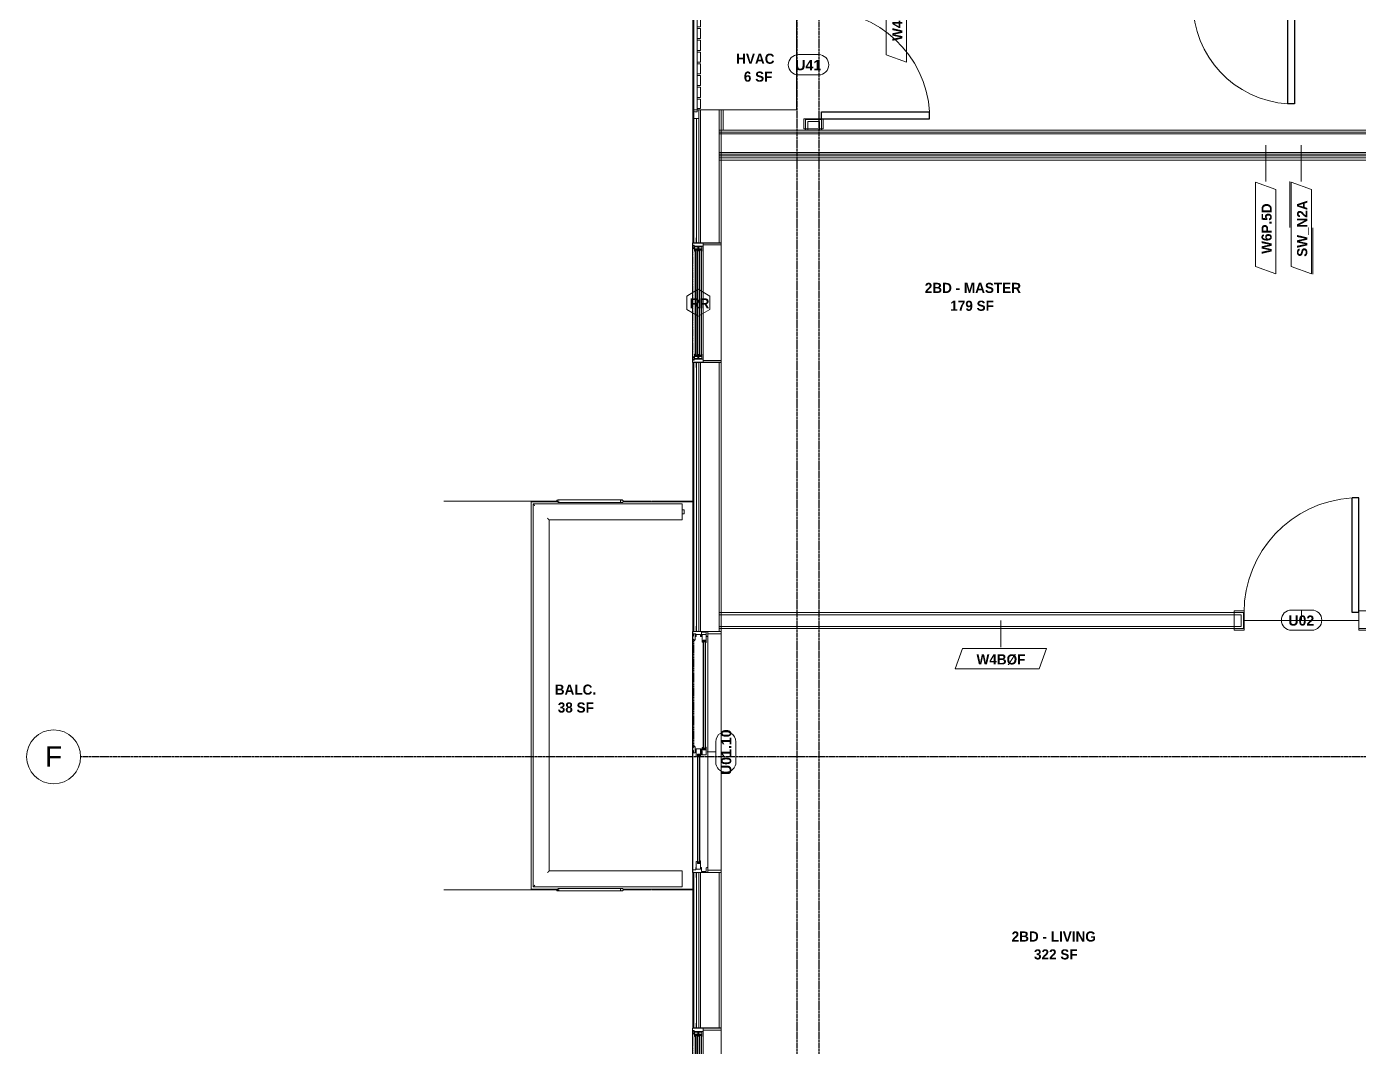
# Model space of a CAD drawing. Header units: inches. Extents: x -4058 to -1781, y 9814 to 12264.
# Drawn here: x -4057.8 to -3662.7, y 10081 to 10383.7 of the extents above; entities that cross this region are included whole.
import ezdxf

# ---------------------------------------------------------------- set-up
doc = ezdxf.new("R2010")
doc.units = ezdxf.units.IN
doc.header["$MEASUREMENT"] = 0
for name, pattern in [('Center 1_4_', [0.53125, 0.25, -0.09375, 0.09375, -0.09375]), ('Dash', [0.25, 0.125, -0.125]), ('Grid Line 1_2_', [0.875, 0.5, -0.125, 0.125, -0.125])]:
    doc.linetypes.add(name, pattern=pattern)
for name, color, linetype, lineweight in [('0-1', 7, 'Continuous', 5), ('0-2', 7, 'Continuous', 9), ('0-4', 165, 'Continuous', 5), ('A-AREA-IDEN', 2, 'Continuous', 9), ('A-DETL-CNTR-1', 7, 'Center 1_4_', 9), ('A-DETL-GENF-1', 7, 'Continuous', 9), ('A-DETL-GENF-2', 92, 'Continuous', 18), ('A-DETL-GENF-HDLN-1', 7, 'Dash', 9), ('A-DETL-GENF-HDLN-2', 1, 'Continuous', 18), ('A-DOOR', 31, 'Continuous', 18), ('A-DOOR-1', 7, 'Continuous', 9), ('A-DOOR-3', 31, 'Continuous', 9), ('A-DOOR-4', 31, 'Continuous', 30), ('A-DOOR-FRAM-1', 7, 'Continuous', 9), ('A-DOOR-IDEN', 31, 'Continuous', 9), ('A-FLOR-1', 7, 'Continuous', 9), ('A-FLOR-2', 192, 'Continuous', 9), ('A-FLOR-HRAL-1', 7, 'Continuous', 9), ('A-GENM-1', 7, 'Continuous', 9), ('A-GLAZ', 151, 'Continuous', 18), ('A-GLAZ-1', 10, 'Continuous', 30), ('A-GLAZ-2', 7, 'Continuous', 9), ('A-GLAZ-IDEN', 152, 'Continuous', 9), ('A-WALL', 113, 'Continuous', 18), ('A-WALL-1', 7, 'Continuous', 9), ('A-WALL-2', 250, 'Continuous', 18), ('A-WALL-3', 113, 'Continuous', 9), ('A-WALL-IDEN', 211, 'Continuous', 9), ('I-WALL-1', 7, 'Continuous', 9), ('S-BEAM-1', 7, 'Continuous', 9), ('S-GRID-1', 1, 'Grid Line 1_2_', 30), ('S-GRID-IDEN', 1, 'Continuous', 9), ('S-GRID-IDEN-1', 147, 'Continuous', 9)]:
    doc.layers.add(name, color=color, linetype=linetype, lineweight=lineweight)
doc.styles.add('Arial', font='arial.ttf', dxfattribs={"height": 6})
doc.styles.add('Arial_B', font='arialbd.ttf', dxfattribs={"height": 3})
doc.styles.add('Century Gothic_B', font='GOTHICB.TTF', dxfattribs={"height": 3})

# ---------------------------------------------------------------- blocks, each defined once
blk = doc.blocks.new('Perforated Panel at Magic-Pak - hvac panel - 3rd floor-2505075-UNITS PLANS - 3RD FLOOR')
at = {"layer": 'A-GLAZ-2'}
for p, q in [((19.01, 4.19), (-19.01, 4.19)), ((-19.01, 4.12), (19.01, 4.12))]:
    blk.add_line(p, q, dxfattribs=at)
blk = doc.blocks.new('Door-Sliding-Marvin-2_Panel_Patio_Door-Essential - LR-MARVIN ESSENTIAL SLIDING - 6_-0_X6_-10_ - 3RD FLOOR-3441016-UNITS PLANS - 3RD FLOOR')
at = {"layer": 'A-DETL-GENF-1'}
for p, q in [((-32.87, 2.72), (-32.87, 2.27)), ((-32.61, 2.72), (-32.61, 2.27))]:
    blk.add_line(p, q, dxfattribs=at)
at = {"layer": 'A-DETL-GENF-2'}
for p, q in [((-35, 4.28), (-35.75, 4.28)), ((-35.75, 4.28), (-35.75, -0.19)), ((-35, 3.31), (-35, 4.28)), ((-37.25, 3.19), (-37.25, 3.23)), ((-35.75, 3.23), (-37.25, 3.23)), ((-35.91, 3.19), (-37.25, 3.19)), ((-35.91, 3.19), (-35.91, 3.08)), ((-35.75, 3.08), (-35.91, 3.08)), ((-35.5, 1.62), (-35.5, 0.25)), ((-35.5, 1.62), (-34.25, 1.62)), ((-35.5, 0.25), (-34.39, 0.25)), ((-34.25, 3.31), (-35, 3.31)), ((-34.81, 3.19), (-32.46, 3.19)), ((-34.81, 1.94), (-34.81, 3.19)), ((-32.41, 1.94), (-34.81, 1.94)), ((-34.39, 0.25), (-34.25, 0.1)), ((-34.25, 3.19), (-34.25, 3.31)), ((-34.25, 1.62), (-34.25, 1.94)), ((-34.25, -0.19), (-34.25, 0.1)), ((-32.38, 2.87), (-33.09, 2.87)), ((-33.09, 2.87), (-33.09, 2.12)), ((-33.09, 2.12), (-32.34, 2.12)), ((-32.98, 2.72), (-32.98, 2.87)), ((-32.98, 2.27), (-32.98, 2.12)), ((-32.46, 3.19), (-32.38, 2.87)), ((-32.34, 2), (-32.41, 1.94)), ((-32.34, 2.12), (-32.34, 2)), ((-35.75, -0.19), (-34.25, -0.19)), ((-35.06, -0.22), (-35.75, -0.22)), ((-35.75, -0.22), (-35.75, -4.19)), ((-35.06, -4.19), (-35.06, -0.22)), ((35.06, -0.22), (35.06, -4.19)), ((35.75, -0.22), (35.06, -0.22)), ((35.75, -4.19), (35.75, -0.22)), ((-35.75, -4.19), (-35.06, -4.19)), ((35.06, -4.19), (35.75, -4.19))]:
    blk.add_line(p, q, dxfattribs=at)
at = {"layer": 'A-DETL-GENF-HDLN-1'}
blk.add_line((1.75, 3.94), (33.01, 3.94), dxfattribs=at)
at = {"layer": 'A-DETL-GENF-HDLN-2'}
for p, q in [((-0.24, 4.05), (-0.24, 3.53)), ((0.34, 4.05), (-0.24, 4.05)), ((0.6, 4.36), (0.34, 4.05)), ((1.35, 4.36), (0.6, 4.36)), ((1.35, 4.05), (1.35, 4.36)), ((1.35, 4.05), (1.51, 4.05)), ((1.51, 3.69), (1.51, 4.05)), ((33.25, 3.69), (33.25, 4.05)), ((33.41, 4.05), (33.25, 4.05)), ((33.41, 4.05), (33.41, 4.36)), ((33.41, 4.36), (34.16, 4.36)), ((34.16, 4.36), (34.42, 4.05)), ((34.42, 4.05), (35, 4.05)), ((35, 4.28), (35.75, 4.28)), ((35, 3.31), (35, 4.28)), ((35.75, 4.28), (35.75, -0.19)), ((-32.87, 2.72), (-32.87, 2.27)), ((-32.61, 2.72), (-32.61, 2.27)), ((-0.66, 2.12), (-1.41, 2.12)), ((-1.41, 2.12), (-1.41, 2)), ((-1.41, 2), (-1.34, 1.94)), ((-1.29, 3.19), (-1.38, 2.87)), ((-1.38, 2.87), (-0.66, 2.87)), ((-1.34, 1.94), (0.87, 1.94)), ((0.87, 3.19), (-1.29, 3.19)), ((-1.14, 2.72), (-1.14, 2.27)), ((-0.88, 2.72), (-0.88, 2.27)), ((0.24, 1.82), (-0.88, 1.72)), ((-0.88, 0.25), (-0.88, 1.72)), ((-0.88, 1.5), (1.29, 1.5)), ((1.34, 0.25), (-0.88, 0.25)), ((-0.77, 2.72), (-0.77, 2.87)), ((-0.77, 2.27), (-0.77, 2.12)), ((-0.66, 2.87), (-0.66, 2.12)), ((-0.43, 1.68), (0.43, 1.76)), ((-0.43, 1.58), (-0.43, 1.68)), ((-0.24, 1.58), (-0.43, 1.58)), ((-0.24, 3.53), (1.51, 3.53)), ((-0.24, 1.62), (0.87, 1.72)), ((-0.24, 1.62), (-0.24, 1.7)), ((-0.24, 1.51), (-0.24, 1.58)), ((0.24, 1.93), (0.24, 1.86)), ((0.24, 1.86), (0.43, 1.86)), ((0.24, 1.82), (0.24, 1.74)), ((0.43, 1.86), (0.43, 1.76)), ((0.66, 1.19), (0.66, 0.44)), ((1.37, 1.19), (0.66, 1.19)), ((0.66, 0.44), (1.41, 0.44)), ((0.77, 1.04), (0.77, 1.19)), ((0.77, 0.58), (0.77, 0.44)), ((0.87, 1.72), (0.87, 3.19)), ((0.88, 1.04), (0.88, 0.58)), ((1.14, 1.04), (1.14, 0.58)), ((1.29, 1.5), (1.37, 1.19)), ((1.41, 0.31), (1.34, 0.25)), ((1.41, 0.44), (1.41, 0.31)), ((1.71, 3.69), (1.51, 3.69)), ((1.51, 3.65), (1.75, 3.65)), ((1.51, 3.53), (1.51, 3.65)), ((1.64, 3.83), (1.64, 3.94)), ((1.75, 3.94), (1.64, 3.94)), ((1.64, 3.83), (1.71, 3.83)), ((1.71, 3.83), (1.71, 3.69)), ((1.75, 3.65), (1.75, 3.94)), ((33.16, 0.44), (32.41, 0.44)), ((32.41, 0.44), (32.41, 0.31)), ((32.41, 0.31), (32.47, 0.25)), ((32.52, 1.5), (32.44, 1.19)), ((32.44, 1.19), (33.16, 1.19)), ((32.47, 0.25), (34.84, 0.25)), ((34.84, 1.5), (32.52, 1.5)), ((32.68, 1.04), (32.68, 0.58)), ((32.93, 1.04), (32.93, 0.58)), ((33.01, 3.94), (33.12, 3.94)), ((33.01, 3.65), (33.01, 3.94)), ((33.25, 3.65), (33.01, 3.65)), ((33.04, 1.04), (33.04, 1.19)), ((33.04, 0.58), (33.04, 0.44)), ((33.12, 3.83), (33.05, 3.83)), ((33.05, 3.83), (33.05, 3.69)), ((33.05, 3.69), (33.25, 3.69)), ((33.12, 3.83), (33.12, 3.94)), ((33.16, 1.19), (33.16, 0.44)), ((33.25, 3.53), (33.25, 3.65)), ((35, 3.53), (33.25, 3.53)), ((34.25, 3.19), (34.25, 3.31)), ((34.25, 3.31), (35, 3.31)), ((34.81, 3.19), (34.25, 3.19)), ((34.81, 1.94), (34.25, 1.94)), ((34.25, 1.62), (34.25, 1.94)), ((35.5, 1.62), (34.25, 1.62)), ((34.39, 0.25), (34.25, 0.1)), ((34.25, -0.19), (34.25, 0.1)), ((35.5, 0.25), (34.39, 0.25)), ((34.81, 1.94), (34.81, 3.19)), ((34.84, 0.25), (34.84, 1.5)), ((35.5, 1.62), (35.5, 0.25)), ((35.75, 3.23), (37.25, 3.23)), ((35.75, 3.08), (35.9, 3.08)), ((35.9, 3.19), (35.9, 3.08)), ((35.9, 3.19), (37.25, 3.19)), ((37.25, 3.19), (37.25, 3.23)), ((35.75, -0.19), (34.25, -0.19))]:
    blk.add_line(p, q, dxfattribs=at)
at = {"layer": 'A-DOOR'}
for p, q in [((-32.98, 2.87), (-0.77, 2.87)), ((-32.98, 2.72), (-0.77, 2.72)), ((-32.98, 2.27), (-0.77, 2.27)), ((-32.98, 2.12), (-0.77, 2.12)), ((0.77, 1.19), (33.04, 1.19)), ((0.77, 1.04), (33.04, 1.04)), ((0.77, 0.58), (33.04, 0.58)), ((0.77, 0.44), (33.04, 0.44))]:
    blk.add_line(p, q, dxfattribs=at)
at = {"layer": 'A-DOOR-1'}
for p, q in [((-35.75, 4.25), (-40.68, 4.25)), ((-40.68, 4.25), (-40.68, 4.19)), ((-35.75, 4.25), (35.75, 4.25)), ((-35.75, 4.19), (-35.75, 4.25)), ((-35.75, 4.19), (35.75, 4.19)), ((35.75, 4.25), (35.75, 4.19))]:
    blk.add_line(p, q, dxfattribs=at)
at = {"layer": 'A-DOOR-FRAM-1'}
for p, q in [((35.75, 4.28), (-35.75, 4.28)), ((-35.75, 4.28), (-35.75, -0.19)), ((35.75, -0.19), (35.75, 4.28)), ((-35.75, -0.19), (35.75, -0.19))]:
    blk.add_line(p, q, dxfattribs=at)
blk = doc.blocks.new('V-Series_EWC4_SPVU_RFA_2015 - 2ND AND 3RD FLOOR-2226480-UNITS PLANS - 3RD FLOOR')
at = {"layer": 'A-GENM-1'}
for p, q in [((-3859.97, 11740.34), (-3859.97, 11739.78)), ((-3858.97, 11740.34), (-3859.97, 11740.34)), ((-3859.97, 11739.78), (-3859.97, 11711.9)), ((-3858.97, 11739.78), (-3859.97, 11739.78)), ((-3859.97, 11739.78), (-3858.97, 11739.78)), ((-3858.97, 11739.78), (-3858.97, 11740.34)), ((-3858.97, 11711.9), (-3858.97, 11739.78)), ((-3829.54, 11739.78), (-3858.97, 11739.78)), ((-3858.97, 11739.78), (-3858.97, 11739.34)), ((-3858.97, 11739.34), (-3857.97, 11739.34)), ((-3857.97, 11739.34), (-3857.97, 11736.54)), ((-3829.54, 11711.9), (-3829.54, 11739.78)), ((-3857.97, 11736.54), (-3858.97, 11736.54)), ((-3858.97, 11736.54), (-3858.97, 11736.04)), ((-3858.97, 11736.04), (-3857.97, 11736.04)), ((-3857.97, 11736.04), (-3857.97, 11733.06)), ((-3857.97, 11733.06), (-3858.97, 11733.06)), ((-3858.97, 11733.06), (-3858.97, 11732.56)), ((-3858.97, 11732.56), (-3857.97, 11732.56)), ((-3857.97, 11732.56), (-3857.97, 11729.57)), ((-3857.97, 11729.57), (-3858.97, 11729.57)), ((-3858.97, 11729.57), (-3858.97, 11729.07)), ((-3858.97, 11729.07), (-3857.97, 11729.07)), ((-3857.97, 11729.07), (-3857.97, 11726.09)), ((-3857.97, 11726.09), (-3858.97, 11726.09)), ((-3858.97, 11726.09), (-3858.97, 11725.59)), ((-3858.97, 11725.59), (-3857.97, 11725.59)), ((-3857.97, 11725.59), (-3857.97, 11722.61)), ((-3857.97, 11722.61), (-3858.97, 11722.61)), ((-3858.97, 11722.61), (-3858.97, 11722.11)), ((-3858.97, 11722.11), (-3857.97, 11722.11)), ((-3857.97, 11722.11), (-3857.97, 11719.12)), ((-3857.97, 11719.12), (-3858.97, 11719.12)), ((-3858.97, 11719.12), (-3858.97, 11718.62)), ((-3858.97, 11718.62), (-3857.97, 11718.62)), ((-3857.97, 11715.64), (-3858.97, 11715.64)), ((-3858.97, 11715.64), (-3858.97, 11715.14)), ((-3857.97, 11718.62), (-3857.97, 11715.64)), ((-3859.97, 11711.9), (-3858.97, 11711.9)), ((-3859.97, 11711.9), (-3859.97, 11711.34)), ((-3858.97, 11711.9), (-3859.97, 11711.9)), ((-3858.97, 11715.14), (-3857.97, 11715.14)), ((-3857.97, 11712.34), (-3858.97, 11712.34)), ((-3858.97, 11712.34), (-3858.97, 11711.9)), ((-3858.97, 11711.34), (-3858.97, 11711.9)), ((-3858.97, 11711.9), (-3829.54, 11711.9)), ((-3857.97, 11715.14), (-3857.97, 11712.34)), ((-3859.97, 11711.34), (-3858.97, 11711.34))]:
    blk.add_line(p, q, dxfattribs=at)
blk = doc.blocks.new('Window-Double_Hung-Marvin-Essential - 2-WIDE _TEMP ALL LOW_ ESDH3066-3454268-UNITS PLANS - 3RD FLOOR')
at = {"layer": 'A-DETL-GENF-HDLN-1'}
blk.add_line((16.1, 4.22), (-16.5, 4.22), dxfattribs=at)
at = {"layer": 'A-DETL-GENF-HDLN-2'}
for p, q in [((-17.75, 4.28), (-17.16, 4.28)), ((-17.75, 4.28), (-17.75, 1.19)), ((-17.08, 3.87), (-17.16, 4.28)), ((-16.85, 4.25), (-16.85, 3.87)), ((-16.3, 4.25), (-16.85, 4.25)), ((-16.3, 4.01), (-16.3, 4.25)), ((-16.18, 4.01), (-16.3, 4.01)), ((-16.19, 3.97), (-16.1, 3.97)), ((-16.19, 3.87), (-16.19, 3.97)), ((-16.18, 4.22), (-16.1, 4.22)), ((-16.18, 4.22), (-16.18, 4.01)), ((-16.1, 3.97), (-16.1, 4.22)), ((16.18, 4.22), (16.1, 4.22)), ((16.1, 3.97), (16.1, 4.22)), ((16.19, 3.97), (16.1, 3.97)), ((16.18, 4.22), (16.18, 4.01)), ((16.18, 4.01), (16.3, 4.01)), ((16.19, 3.87), (16.19, 3.97)), ((16.3, 4.01), (16.3, 4.25)), ((16.3, 4.25), (16.85, 4.25)), ((16.85, 4.25), (16.85, 3.87)), ((17.08, 3.87), (17.16, 4.28)), ((17.75, 4.28), (17.16, 4.28)), ((17.75, 4.28), (17.75, 1.19)), ((-19.25, 3.23), (-19.25, 3.19)), ((-17.75, 3.23), (-19.25, 3.23)), ((-19.25, 3.19), (-17.9, 3.19)), ((-17.9, 3.19), (-17.9, 3.08)), ((-17.9, 3.08), (-17.75, 3.08)), ((-16.72, 1.19), (-17.75, 1.19)), ((-17.13, 1.16), (-17.13, -4.19)), ((-17.08, 3.87), (-16.19, 3.87)), ((-16.38, 3.77), (-16.72, 3.77)), ((-16.72, 3.77), (-16.72, 1.19)), ((-15.34, 3.69), (-16.56, 3.69)), ((-16.56, 2.75), (-16.56, 3.69)), ((-16.56, 2.75), (-15.34, 2.75)), ((-15.34, 2.47), (-16.56, 2.47)), ((-16.56, 1.53), (-16.56, 2.47)), ((-16.56, 1.53), (-15.34, 1.53)), ((-16.38, 3.87), (-16.38, 3.77)), ((-15.94, 2.87), (-15.94, 3.59)), ((-15.94, 3.59), (-15.28, 3.59)), ((-15.28, 2.87), (-15.94, 2.87)), ((-15.94, 1.65), (-15.94, 2.37)), ((-15.94, 2.37), (-15.28, 2.37)), ((-15.28, 1.65), (-15.94, 1.65)), ((-15.84, 2.88), (-15.84, 3.57)), ((-15.84, 1.66), (-15.84, 2.35)), ((-15.54, 3.01), (-15.54, 3.45)), ((-15.54, 1.79), (-15.54, 2.23)), ((-15.34, 3.69), (-15.28, 3.63)), ((-15.34, 2.75), (-15.28, 2.81)), ((-15.34, 2.47), (-15.28, 2.41)), ((-15.34, 1.53), (-15.28, 1.59)), ((-15.28, 3.59), (-15.28, 3.63)), ((-15.28, 2.81), (-15.28, 2.87)), ((-15.28, 2.37), (-15.28, 2.41)), ((-15.28, 1.59), (-15.28, 1.65)), ((15.34, 3.69), (15.28, 3.63)), ((15.28, 3.59), (15.28, 3.63)), ((15.94, 3.59), (15.28, 3.59)), ((15.28, 2.81), (15.28, 2.87)), ((15.28, 2.87), (15.94, 2.87)), ((15.34, 2.75), (15.28, 2.81)), ((15.34, 2.47), (15.28, 2.41)), ((15.28, 2.37), (15.28, 2.41)), ((15.94, 2.37), (15.28, 2.37)), ((15.28, 1.59), (15.28, 1.65)), ((15.28, 1.65), (15.94, 1.65)), ((15.34, 1.53), (15.28, 1.59)), ((15.34, 3.69), (16.56, 3.69)), ((16.56, 2.75), (15.34, 2.75)), ((15.34, 2.47), (16.56, 2.47)), ((16.56, 1.53), (15.34, 1.53)), ((15.54, 3.01), (15.54, 3.45)), ((15.54, 1.79), (15.54, 2.23)), ((15.84, 2.88), (15.84, 3.57)), ((15.84, 1.66), (15.84, 2.35)), ((15.94, 2.87), (15.94, 3.59)), ((15.94, 1.65), (15.94, 2.37)), ((17.08, 3.87), (16.19, 3.87)), ((16.38, 3.87), (16.38, 3.77)), ((16.38, 3.77), (16.72, 3.77)), ((16.56, 2.75), (16.56, 3.69)), ((16.56, 1.53), (16.56, 2.47)), ((16.72, 3.77), (16.72, 1.19)), ((16.72, 1.19), (17.75, 1.19)), ((17.12, -4.19), (17.12, 1.16)), ((17.75, 3.23), (19.25, 3.23)), ((17.9, 3.08), (17.75, 3.08)), ((17.9, 3.19), (17.9, 3.08)), ((19.25, 3.19), (17.9, 3.19)), ((19.25, 3.23), (19.25, 3.19)), ((-17.13, -4.19), (-17.75, -4.19)), ((17.12, -4.19), (17.75, -4.19))]:
    blk.add_line(p, q, dxfattribs=at)
at = {"layer": 'A-GLAZ'}
for p, q in [((15.84, 3.57), (-15.84, 3.57)), ((15.84, 3.45), (-15.84, 3.45)), ((15.84, 3.01), (-15.84, 3.01)), ((15.84, 2.88), (-15.84, 2.88)), ((15.84, 2.35), (-15.84, 2.35)), ((15.84, 2.23), (-15.84, 2.23)), ((15.84, 1.79), (-15.84, 1.79)), ((15.84, 1.66), (-15.84, 1.66))]:
    blk.add_line(p, q, dxfattribs=at)
at = {"layer": 'A-GLAZ-1'}
for p, q in [((-17.75, 4.28), (-17.75, 1.19)), ((17.75, 1.19), (17.75, 4.28)), ((-17.75, 1.16), (-17.75, -4.19)), ((17.75, -4.19), (17.75, 1.16))]:
    blk.add_line(p, q, dxfattribs=at)
at = {"layer": 'A-GLAZ-2'}
for p, q in [((17.75, 4.28), (-17.75, 4.28)), ((20.21, 4.25), (17.75, 4.25)), ((17.75, 4.19), (20.21, 4.19)), ((20.21, 4.19), (20.21, 4.25)), ((-17.75, 1.19), (17.75, 1.19)), ((-17.75, -4.19), (17.75, -4.19))]:
    blk.add_line(p, q, dxfattribs=at)
blk = doc.blocks.new('Window-Double_Hung-Marvin-Essential - 1-WIDE _TEMP LOWER_ ESDH3066-3454269-UNITS PLANS - 3RD FLOOR')
at = {"layer": 'A-DETL-GENF-HDLN-1'}
blk.add_line((16.1, -4.22), (-16.5, -4.22), dxfattribs=at)
at = {"layer": 'A-DETL-GENF-HDLN-2'}
for p, q in [((-17.13, 4.19), (-17.75, 4.19)), ((-17.13, -1.16), (-17.13, 4.19)), ((17.12, 4.19), (17.75, 4.19)), ((17.12, 4.19), (17.12, -1.16)), ((-19.25, -3.23), (-19.25, -3.19)), ((-19.25, -3.19), (-17.9, -3.19)), ((-17.75, -3.23), (-19.25, -3.23)), ((-17.9, -3.19), (-17.9, -3.08)), ((-17.9, -3.08), (-17.75, -3.08)), ((-16.72, -1.19), (-17.75, -1.19)), ((-17.75, -4.28), (-17.75, -1.19)), ((-17.08, -3.87), (-17.16, -4.28)), ((-17.08, -3.87), (-16.19, -3.87)), ((-16.85, -4.25), (-16.85, -3.87)), ((-16.72, -3.77), (-16.72, -1.19)), ((-16.38, -3.77), (-16.72, -3.77)), ((-16.56, -1.53), (-15.34, -1.53)), ((-16.56, -1.53), (-16.56, -2.47)), ((-15.34, -2.47), (-16.56, -2.47)), ((-16.56, -2.75), (-15.34, -2.75)), ((-16.56, -2.75), (-16.56, -3.69)), ((-15.34, -3.69), (-16.56, -3.69)), ((-16.38, -3.87), (-16.38, -3.77)), ((-16.19, -3.87), (-16.19, -3.97)), ((-15.28, -1.65), (-15.94, -1.65)), ((-15.94, -1.65), (-15.94, -2.37)), ((-15.94, -2.37), (-15.28, -2.37)), ((-15.28, -2.87), (-15.94, -2.87)), ((-15.94, -2.87), (-15.94, -3.59)), ((-15.94, -3.59), (-15.28, -3.59)), ((-15.84, -1.66), (-15.84, -2.35)), ((-15.84, -2.88), (-15.84, -3.57)), ((-15.54, -1.79), (-15.54, -2.23)), ((-15.54, -3.01), (-15.54, -3.45)), ((-15.34, -1.53), (-15.28, -1.59)), ((-15.34, -2.47), (-15.28, -2.41)), ((-15.34, -2.75), (-15.28, -2.81)), ((-15.34, -3.69), (-15.28, -3.63)), ((-15.28, -1.59), (-15.28, -1.65)), ((-15.28, -2.37), (-15.28, -2.41)), ((-15.28, -2.81), (-15.28, -2.87)), ((-15.28, -3.59), (-15.28, -3.63)), ((15.34, -1.53), (15.28, -1.59)), ((15.28, -1.59), (15.28, -1.65)), ((15.28, -1.65), (15.94, -1.65)), ((15.28, -2.37), (15.28, -2.41)), ((15.94, -2.37), (15.28, -2.37)), ((15.34, -2.47), (15.28, -2.41)), ((15.34, -2.75), (15.28, -2.81)), ((15.28, -2.81), (15.28, -2.87)), ((15.28, -2.87), (15.94, -2.87)), ((15.28, -3.59), (15.28, -3.63)), ((15.94, -3.59), (15.28, -3.59)), ((15.34, -3.69), (15.28, -3.63)), ((16.56, -1.53), (15.34, -1.53)), ((15.34, -2.47), (16.56, -2.47)), ((16.56, -2.75), (15.34, -2.75)), ((15.34, -3.69), (16.56, -3.69)), ((15.54, -1.79), (15.54, -2.23)), ((15.54, -3.01), (15.54, -3.45)), ((15.84, -1.66), (15.84, -2.35)), ((15.84, -2.88), (15.84, -3.57)), ((15.94, -1.65), (15.94, -2.37)), ((15.94, -2.87), (15.94, -3.59)), ((17.08, -3.87), (16.19, -3.87)), ((16.19, -3.87), (16.19, -3.97)), ((16.38, -3.87), (16.38, -3.77)), ((16.38, -3.77), (16.72, -3.77)), ((16.56, -1.53), (16.56, -2.47)), ((16.56, -2.75), (16.56, -3.69)), ((16.72, -3.77), (16.72, -1.19)), ((16.72, -1.19), (17.75, -1.19)), ((16.85, -4.25), (16.85, -3.87)), ((17.08, -3.87), (17.16, -4.28)), ((17.75, -4.28), (17.75, -1.19)), ((17.9, -3.08), (17.75, -3.08)), ((17.75, -3.23), (19.25, -3.23)), ((17.9, -3.19), (17.9, -3.08)), ((19.25, -3.19), (17.9, -3.19)), ((19.25, -3.23), (19.25, -3.19)), ((-17.75, -4.28), (-17.16, -4.28)), ((-16.3, -4.25), (-16.85, -4.25)), ((-16.18, -4.01), (-16.3, -4.01)), ((-16.3, -4.01), (-16.3, -4.25)), ((-16.19, -3.97), (-16.1, -3.97)), ((-16.18, -4.22), (-16.18, -4.01)), ((-16.18, -4.22), (-16.1, -4.22)), ((-16.1, -3.97), (-16.1, -4.22)), ((16.19, -3.97), (16.1, -3.97)), ((16.1, -3.97), (16.1, -4.22)), ((16.18, -4.22), (16.1, -4.22)), ((16.18, -4.22), (16.18, -4.01)), ((16.18, -4.01), (16.3, -4.01)), ((16.3, -4.01), (16.3, -4.25)), ((16.3, -4.25), (16.85, -4.25)), ((17.75, -4.28), (17.16, -4.28))]:
    blk.add_line(p, q, dxfattribs=at)
at = {"layer": 'A-GLAZ'}
for p, q in [((15.84, -1.66), (-15.84, -1.66)), ((15.84, -1.79), (-15.84, -1.79)), ((15.84, -2.23), (-15.84, -2.23)), ((15.84, -2.35), (-15.84, -2.35)), ((15.84, -2.88), (-15.84, -2.88)), ((15.84, -3.01), (-15.84, -3.01)), ((15.84, -3.45), (-15.84, -3.45)), ((15.84, -3.57), (-15.84, -3.57))]:
    blk.add_line(p, q, dxfattribs=at)
at = {"layer": 'A-GLAZ-1'}
for p, q in [((-17.75, -1.16), (-17.75, 4.19)), ((17.75, 4.19), (17.75, -1.16)), ((-17.75, -4.28), (-17.75, -1.19)), ((17.75, -1.19), (17.75, -4.28))]:
    blk.add_line(p, q, dxfattribs=at)
at = {"layer": 'A-GLAZ-2'}
for p, q in [((-17.75, 4.19), (17.75, 4.19)), ((-17.75, -1.19), (17.75, -1.19)), ((17.75, -4.28), (-17.75, -4.28)), ((17.75, -4.19), (20.46, -4.19)), ((20.46, -4.25), (17.75, -4.25)), ((20.46, -4.19), (20.46, -4.25))]:
    blk.add_line(p, q, dxfattribs=at)
blk = doc.blocks.new('Railing - Baluster_01-2700443-UNITS PLANS - 3RD FLOOR')
at = {"layer": 'A-FLOR-HRAL-1'}
for p, q in [((-0.59, 1.18), (0.59, 1.18)), ((-0.59, 0.59), (-0.59, 1.18)), ((0.59, 1.18), (0.59, 0.59))]:
    blk.add_line(p, q, dxfattribs=at)
blk = doc.blocks.new('Railing - Railing-3415211-UNITS PLANS - 3RD FLOOR')
at = {"layer": 'A-FLOR-HRAL-1'}
for p, q in [((-3863.47, 10242.16), (-3907.59, 10242.16)), ((-3907.59, 10242.16), (-3907.59, 10128.61)), ((-3863.47, 10242.16), (-3863.47, 10241.69)), ((-3863.47, 10241.69), (-3863.47, 10237.91)), ((-3863.47, 10237.91), (-3863.47, 10237.44)), ((-3902.86, 10237.44), (-3863.47, 10237.44)), ((-3902.86, 10133.34), (-3902.86, 10237.44)), ((-3863.47, 10133.34), (-3902.86, 10133.34)), ((-3863.47, 10133.34), (-3863.47, 10132.87)), ((-3863.47, 10132.87), (-3863.47, 10129.09)), ((-3907.59, 10128.61), (-3863.47, 10128.61)), ((-3863.47, 10129.09), (-3863.47, 10128.61))]:
    blk.add_line(p, q, dxfattribs=at)
for points, knots in [([(-3907.59, 10242.16), (-3907.59, 10242.16), (-3907.58, 10242.16), (-3907.55, 10242.13), (-3907.52, 10242.1), (-3907.5, 10242.07), (-3907.47, 10242.05), (-3907.44, 10242.02), (-3907.4, 10241.98), (-3907.36, 10241.94), (-3907.32, 10241.9), (-3907.28, 10241.86), (-3907.22, 10241.79), (-3907.16, 10241.73), (-3907.11, 10241.69)], [0, 0, 0, 0, 0.166667, 0.25, 0.333333, 0.416667, 0.458333, 0.5, 0.583333, 0.666667, 0.708333, 0.75, 0.833333, 1, 1, 1, 1]), ([(-3903.33, 10237.91), (-3903.29, 10237.87), (-3903.23, 10237.81), (-3903.15, 10237.73), (-3903.11, 10237.68), (-3903.07, 10237.65), (-3903.04, 10237.62), (-3903.01, 10237.58), (-3902.98, 10237.56), (-3902.95, 10237.53), (-3902.92, 10237.5), (-3902.9, 10237.47), (-3902.87, 10237.45), (-3902.86, 10237.44), (-3902.86, 10237.44)], [0, 0, 0, 0, 0.166667, 0.25, 0.333333, 0.375, 0.416667, 0.5, 0.541667, 0.583333, 0.666667, 0.75, 0.833333, 1, 1, 1, 1]), ([(-3903.33, 10132.87), (-3903.29, 10132.91), (-3903.23, 10132.97), (-3903.15, 10133.05), (-3903.11, 10133.09), (-3903.07, 10133.13), (-3903.04, 10133.16), (-3903.01, 10133.19), (-3902.98, 10133.22), (-3902.95, 10133.25), (-3902.92, 10133.28), (-3902.9, 10133.3), (-3902.87, 10133.33), (-3902.86, 10133.34), (-3902.86, 10133.34)], [0, 0, 0, 0, 0.166667, 0.25, 0.333333, 0.375, 0.416667, 0.5, 0.541667, 0.583333, 0.666667, 0.75, 0.833333, 1, 1, 1, 1]), ([(-3907.59, 10128.61), (-3907.59, 10128.61), (-3907.58, 10128.62), (-3907.55, 10128.65), (-3907.52, 10128.68), (-3907.5, 10128.71), (-3907.47, 10128.73), (-3907.44, 10128.76), (-3907.4, 10128.8), (-3907.36, 10128.84), (-3907.32, 10128.88), (-3907.29, 10128.92), (-3907.22, 10128.98), (-3907.15, 10129.04), (-3907.11, 10129.09)], [0, 0, 0, 0, 0.166667, 0.25, 0.333333, 0.416667, 0.458333, 0.5, 0.583333, 0.666667, 0.708333, 0.75, 0.833333, 1, 1, 1, 1])]:
    blk.add_open_spline(points, degree=3, knots=knots, dxfattribs=at)
at = {"rotation": 269.9999999999996}
blk.add_blockref('Railing - Baluster_01-2700443-UNITS PLANS - 3RD FLOOR', (-3864.06, 10239.8), dxfattribs=at)
blk = doc.blocks.new('Walls 45 - Walls 1-3380456-UNITS PLANS - 3RD FLOOR')
at = {"layer": 'S-BEAM-1'}
for p, q in [((-3881.32, 10243.36), (-3900.27, 10243.36)), ((-3900.27, 10242.61), (-3881.32, 10242.61))]:
    blk.add_line(p, q, dxfattribs=at)
at = {"layer": 'S-BEAM-1', "flags": 128}
for points in [[(-3881.32, 10243.36), (-3881.42, 10243.35), (-3881.51, 10243.32), (-3881.59, 10243.27), (-3881.65, 10243.2), (-3881.7, 10243.12), (-3881.72, 10243.03), (-3881.72, 10242.94), (-3881.7, 10242.85), (-3881.65, 10242.77), (-3881.59, 10242.7), (-3881.51, 10242.65), (-3881.42, 10242.62), (-3881.32, 10242.61)], [(-3881.32, 10242.61), (-3881.23, 10242.62), (-3881.14, 10242.65), (-3881.06, 10242.7), (-3880.99, 10242.77), (-3880.95, 10242.85), (-3880.93, 10242.94), (-3880.93, 10243.03), (-3880.95, 10243.12), (-3880.99, 10243.2), (-3881.06, 10243.27), (-3881.14, 10243.32), (-3881.23, 10243.35), (-3881.32, 10243.36)]]:
    blk.add_lwpolyline(points, dxfattribs=at)
at = {"layer": 'S-BEAM-1'}
blk.add_ellipse((-3900.27, 10242.99), major_axis=(0, 0.375), ratio=0.93544, start_param=0, end_param=2.081897, dxfattribs=at)
blk = doc.blocks.new('Walls 46 - Walls 1-3380465-UNITS PLANS - 3RD FLOOR')
at = {"layer": 'S-BEAM-1'}
for p, q in [((-3881.32, 10128.16), (-3900.27, 10128.16)), ((-3900.27, 10127.41), (-3881.32, 10127.41))]:
    blk.add_line(p, q, dxfattribs=at)
at = {"layer": 'S-BEAM-1', "flags": 128}
for points in [[(-3881.32, 10128.16), (-3881.42, 10128.15), (-3881.51, 10128.12), (-3881.59, 10128.07), (-3881.65, 10128), (-3881.7, 10127.92), (-3881.72, 10127.83), (-3881.72, 10127.74), (-3881.7, 10127.65), (-3881.65, 10127.57), (-3881.59, 10127.5), (-3881.51, 10127.45), (-3881.42, 10127.42), (-3881.32, 10127.41)], [(-3881.32, 10127.41), (-3881.23, 10127.42), (-3881.14, 10127.45), (-3881.06, 10127.5), (-3880.99, 10127.57), (-3880.95, 10127.65), (-3880.93, 10127.74), (-3880.93, 10127.83), (-3880.95, 10127.92), (-3880.99, 10128), (-3881.06, 10128.07), (-3881.14, 10128.12), (-3881.23, 10128.15), (-3881.32, 10128.16)]]:
    blk.add_lwpolyline(points, dxfattribs=at)
at = {"layer": 'S-BEAM-1'}
blk.add_ellipse((-3900.27, 10127.79), major_axis=(0, 0.375), ratio=0.93544, start_param=1.047198, end_param=3.141593, dxfattribs=at)
blk = doc.blocks.new('CTR - 1st Phase - Shell_rvt-1-UNITS PLANS - 3RD FLOOR')
at = {"layer": 'A-DETL-CNTR-1'}
for p, q in [((-3899.86, 10242.99), (-3934.11, 10242.99)), ((-3860.22, 10242.99), (-3880.93, 10242.99)), ((-3899.86, 10127.79), (-3934.11, 10127.79)), ((-3860.22, 10127.79), (-3880.93, 10127.79))]:
    blk.add_line(p, q, dxfattribs=at)
at = {"layer": 'A-FLOR-1'}
for p, q in [((-3900.19, 10242.8), (-3908.22, 10242.8)), ((-3908.22, 10242.8), (-3908.22, 10127.98)), ((-3860.22, 10242.8), (-3880.98, 10242.8)), ((-3908.22, 10127.98), (-3900.19, 10127.98)), ((-3880.98, 10127.98), (-3860.29, 10127.98))]:
    blk.add_line(p, q, dxfattribs=at)
at = {"layer": 'A-WALL-1'}
for p, q in [((-3859.97, 10358.19), (-3860.22, 10358.19)), ((-3860.22, 10358.19), (-3860.22, 10319.6)), ((-3859.97, 10356.44), (-3859.97, 10358.19)), ((-3858.47, 10356.44), (-3859.97, 10356.44)), ((-3851.85, 10359), (-3858.47, 10359)), ((-3858.47, 10359), (-3858.47, 10356.44)), ((-3851.85, 10319.6), (-3851.85, 10359)), ((-3857.22, 10319.6), (-3857.19, 10319.6)), ((-3860.22, 10281.39), (-3860.22, 10204.4)), ((-3857.19, 10284.1), (-3857.22, 10284.1)), ((-3851.85, 10204.4), (-3851.85, 10284.1)), ((-3855.85, 10204.4), (-3855.82, 10204.4)), ((-3860.22, 10132.9), (-3860.22, 10089.2)), ((-3855.82, 10132.9), (-3855.85, 10132.9)), ((-3851.85, 10086.74), (-3851.85, 10132.9)), ((-3857.22, 10086.74), (-3857.19, 10086.74))]:
    blk.add_line(p, q, dxfattribs=at)
at = {"layer": 'A-WALL-2'}
for p, q in [((-3859.97, 10356.44), (-3859.97, 10319.6)), ((-3859.22, 10356.44), (-3859.22, 10319.6)), ((-3858.47, 10356.44), (-3858.47, 10319.6)), ((-3857.97, 10359), (-3857.97, 10319.6)), ((-3852.47, 10359), (-3852.47, 10319.6)), ((-3859.97, 10284.1), (-3859.97, 10204.4)), ((-3859.22, 10284.1), (-3859.22, 10204.4)), ((-3858.47, 10284.1), (-3858.47, 10204.4)), ((-3857.97, 10284.1), (-3857.97, 10204.4)), ((-3852.47, 10284.1), (-3852.47, 10204.4)), ((-3859.97, 10132.9), (-3859.97, 10086.74)), ((-3859.22, 10132.9), (-3859.22, 10086.74)), ((-3858.47, 10132.9), (-3858.47, 10086.74)), ((-3857.97, 10132.9), (-3857.97, 10086.74)), ((-3852.47, 10132.9), (-3852.47, 10086.74))]:
    blk.add_line(p, q, dxfattribs=at)
at = {"layer": '0-2'}
for name, p, rotation in [('Perforated Panel at Magic-Pak - hvac panel - 3rd floor-2505075-UNITS PLANS - 3RD FLOOR', (-3856.04, 10377.2), 89.99999999999991), ('Window-Double_Hung-Marvin-Essential - 1-WIDE _TEMP LOWER_ ESDH3066-3454269-UNITS PLANS - 3RD FLOOR', (-3856.04, 10301.85), 269.9999999999999), ('Door-Sliding-Marvin-2_Panel_Patio_Door-Essential - LR-MARVIN ESSENTIAL SLIDING - 6_-0_X6_-10_ - 3RD FLOOR-3441016-UNITS PLANS - 3RD FLOOR', (-3856.04, 10168.65), 89.99999999999991), ('Window-Double_Hung-Marvin-Essential - 2-WIDE _TEMP ALL LOW_ ESDH3066-3454268-UNITS PLANS - 3RD FLOOR', (-3856.04, 10068.99), 89.99999999999991)]:
    blk.add_blockref(name, p, dxfattribs=dict(at, rotation=rotation))
for name, p in [('V-Series_EWC4_SPVU_RFA_2015 - 2ND AND 3RD FLOOR-2226480-UNITS PLANS - 3RD FLOOR', (0, -1352.9)), ('Railing - Railing-3415211-UNITS PLANS - 3RD FLOOR', (0, 0)), ('Walls 45 - Walls 1-3380456-UNITS PLANS - 3RD FLOOR', (0, 0)), ('Walls 46 - Walls 1-3380465-UNITS PLANS - 3RD FLOOR', (0, 0))]:
    blk.add_blockref(name, p, dxfattribs=at)
blk = doc.blocks.new('CTR - 1st Phase - Common Walls_rvt-1-UNITS PLANS - 3RD FLOOR')
at = {"layer": 'A-WALL-2'}
for p, q in [((-3504.67, 10352.4), (-3852.47, 10352.4)), ((-3504.67, 10351.9), (-3852.47, 10351.9)), ((-3501.67, 10346.4), (-3852.47, 10346.4)), ((-3501.67, 10345.9), (-3852.47, 10345.9)), ((-3501.67, 10345.4), (-3852.47, 10345.4)), ((-3501.67, 10344.78), (-3852.47, 10344.78))]:
    blk.add_line(p, q, dxfattribs=at)
at = {"layer": 'I-WALL-1'}
for p, q in [((-3505.3, 10353.03), (-3852.47, 10353.03)), ((-3852.47, 10353.03), (-3852.47, 10344.15)), ((-3852.47, 10344.15), (-3554.28, 10344.15))]:
    blk.add_line(p, q, dxfattribs=at)
blk = doc.blocks.new('Grid - Grid Head - Circle-1738874-UNITS PLANS - 3RD FLOOR')
at = {"layer": 'S-GRID-IDEN-1'}
for start, end in [(360, 180), (180, 360)]:
    blk.add_arc((0, 0), 0.25, start, end, dxfattribs=at)
blk = doc.blocks.new('CTR - 1st Phase - Structure_rvt-1-UNITS PLANS - 3RD FLOOR')
at = {"layer": 'S-GRID-1'}
for p, q in [((-3829.32, 9814.03), (-3829.32, 12247.5)), ((-3822.82, 9814.03), (-3822.82, 12247.5)), ((-1781.27, 10167.19), (-4041.78, 10167.19))]:
    blk.add_line(p, q, dxfattribs=at)
at = {"layer": '0-4', "xscale": 31.99999999999999, "yscale": 31.99999999999999, "zscale": 31.99999999999999, "rotation": 89.99999999999987}
blk.add_blockref('Grid - Grid Head - Circle-1738874-UNITS PLANS - 3RD FLOOR', (-4049.78, 10167.19), dxfattribs=at)
at = {"layer": 'S-GRID-IDEN', "insert": (-4052.37, 10170.32), "char_height": 6, "width": 6.262, "attachment_point": 1, "style": 'Arial'}
blk.add_mtext('F', dxfattribs=at)
blk = doc.blocks.new('SWING - SINGLE - FLUSH - SWING - FLUSH - 2-10 x 6-8 - PRIVACY-4346066-UNITS PLANS - 3RD FLOOR')
at = {"layer": 'A-DOOR-3'}
for p, q in [((-17, 2.87), (-20, 2.87)), ((-20, 2.87), (-20, -2.38)), ((-17, -2.38), (-17, 2.87)), ((20, 2.87), (17, 2.87)), ((17, 2.87), (17, -2.38)), ((20, -2.38), (20, 2.87)), ((-20, -2.38), (-17, -2.38)), ((-17, -2.38), (-20, -2.38)), ((-20, -2.38), (-20, -2.88)), ((-20, -2.88), (-17, -2.88)), ((-17, -2.88), (-17, -2.38)), ((17, -2.38), (20, -2.38)), ((20, -2.38), (17, -2.38)), ((17, -2.38), (17, -2.88)), ((17, -2.88), (20, -2.88)), ((20, -2.88), (20, -2.38))]:
    blk.add_line(p, q, dxfattribs=at)
blk.add_arc((17, 2.37), 34.07, 93.3657, 180, dxfattribs=at)
at = {"layer": 'A-DOOR-4'}
for p, q in [((15, 2.37), (15, 36.38)), ((17, 36.38), (15, 36.38)), ((17, 2.37), (17, 36.38)), ((17, 2.37), (15, 2.37))]:
    blk.add_line(p, q, dxfattribs=at)
blk = doc.blocks.new('SWING - SINGLE - FLUSH - SWING - FLUSH - 2-6 x 6-8 - PASSAGE-4346079-UNITS PLANS - 3RD FLOOR')
at = {"layer": 'A-DOOR-3'}
for p, q in [((-18, 2.375), (-18, 2.875)), ((-18, 2.875), (-15, 2.875)), ((-18, 2.375), (-15, 2.375)), ((-18, -2.875), (-18, 2.375)), ((-15, 2.375), (-18, 2.375)), ((-15, 2.875), (-15, 2.375)), ((-15, 2.375), (-15, -2.875)), ((15, 2.375), (15, 2.875)), ((15, 2.875), (18, 2.875)), ((15, 2.375), (18, 2.375)), ((15, -2.875), (15, 2.375)), ((18, 2.375), (15, 2.375)), ((18, 2.875), (18, 2.375)), ((18, 2.375), (18, -2.875)), ((-15, -2.875), (-18, -2.875)), ((18, -2.875), (15, -2.875))]:
    blk.add_line(p, q, dxfattribs=at)
blk.add_arc((15, -2.375), 30.067, 180, 266.18593, dxfattribs=at)
at = {"layer": 'A-DOOR-4'}
for p, q in [((13, -2.375), (13, -32.375)), ((15, -2.375), (13, -2.375)), ((15, -2.375), (15, -32.375)), ((15, -32.375), (13, -32.375))]:
    blk.add_line(p, q, dxfattribs=at)
blk = doc.blocks.new('SWING - SINGLE - FLUSH - SWING - 32_ x 80_ - WITH ACOUSTICAL SEAL-4346071-UNITS PLANS - 3RD FLOOR')
at = {"layer": 'A-DOOR-3'}
for p, q in [((-16, 2.87), (-19, 2.87)), ((-19, 2.87), (-19, -2.38)), ((-16, -2.38), (-16, 2.87)), ((19, 2.87), (16, 2.87)), ((16, 2.87), (16, -2.38)), ((19, -2.38), (19, 2.87)), ((-19, -2.38), (-16, -2.38)), ((-16, -2.38), (-19, -2.38)), ((-19, -2.38), (-19, -2.88)), ((-19, -2.88), (-16, -2.88)), ((-16, -2.88), (-16, -2.38)), ((16, -2.38), (19, -2.38)), ((19, -2.38), (16, -2.38)), ((16, -2.38), (16, -2.88)), ((16, -2.88), (19, -2.88)), ((19, -2.88), (19, -2.38))]:
    blk.add_line(p, q, dxfattribs=at)
blk.add_arc((16, 2.37), 32.07, 93.5759, 180, dxfattribs=at)
at = {"layer": 'A-DOOR-4'}
for p, q in [((14, 2.37), (14, 34.38)), ((16, 34.38), (14, 34.38)), ((16, 2.37), (16, 34.38)), ((16, 2.37), (14, 2.37))]:
    blk.add_line(p, q, dxfattribs=at)
blk = doc.blocks.new('Wall Tag - Shear Wall-3956451-UNITS PLANS - 3RD FLOOR')
at = {"layer": 'A-WALL-IDEN'}
for p, q in [((-0.356, 0.094), (-0.424, -0.094)), ((0.424, 0.094), (-0.356, 0.094)), ((0.429, 0.107), (0.003, 0.107)), ((0.356, -0.094), (0.424, 0.094)), ((0, -0.107), (-0.429, -0.107)), ((-0.424, -0.094), (0.356, -0.094))]:
    blk.add_line(p, q, dxfattribs=at)
blk = doc.blocks.new('Door Tag - Type Mark-2601225-UNITS PLANS - 3RD FLOOR')
at = {"layer": 'A-DOOR-IDEN'}
for p, q in [((0.09375, 0.09375), (-0.09375, 0.09375)), ((-0.09375, -0.09375), (0.09375, -0.09375))]:
    blk.add_line(p, q, dxfattribs=at)
for centre, start, end in [((-0.09375, 0), 90, 270), ((0.09375, 0), 270, 90)]:
    blk.add_arc(centre, 0.09375, start, end, dxfattribs=at)
blk = doc.blocks.new('Wall Tag - Arch Wall-3956453-UNITS PLANS - 3RD FLOOR')
at = {"layer": 'A-WALL-IDEN'}
for p, q in [((-0.356, 0.094), (-0.424, -0.094)), ((0.424, 0.094), (-0.356, 0.094)), ((0.356, -0.094), (0.424, 0.094)), ((-0.424, -0.094), (0.356, -0.094))]:
    blk.add_line(p, q, dxfattribs=at)
blk = doc.blocks.new('Window Tag - ONE-4156801-UNITS PLANS - 3RD FLOOR')
at = {"layer": 'A-GLAZ-IDEN'}
for p, q in [((0, 0.125), (-0.107, 0.062)), ((0.107, 0.062), (0, 0.125)), ((-0.107, 0.062), (-0.107, -0.062)), ((0.107, -0.062), (0.107, 0.062)), ((-0.107, -0.062), (0, -0.125)), ((0, -0.125), (0.107, -0.062))]:
    blk.add_line(p, q, dxfattribs=at)

msp = doc.modelspace()

# ---------------------------------------------------------------- linework, layer by layer
at = {"layer": 'A-DOOR-IDEN'}
for p, q in [((-3679.78, 10207.59), (-3679.78, 10210.72)), ((-3856.04, 10168.65), (-3853.49, 10168.65))]:
    msp.add_line(p, q, dxfattribs=at)
at = {"layer": 'A-FLOR-2'}
for p, q in [((-3851.23, 10359), (-3851.23, 10353.03)), ((-3696.78, 10207.59), (-3662.78, 10207.59)), ((-3851.85, 10203.71), (-3851.85, 10133.59))]:
    msp.add_line(p, q, dxfattribs=at)
at = {"layer": 'A-WALL'}
for p, q in [((-3826.22, 10355.53), (-3826.22, 10353.03)), ((-3822.72, 10355.53), (-3826.22, 10355.53)), ((-3822.72, 10353.03), (-3822.72, 10355.53)), ((-3697.66, 10209.34), (-3852.47, 10209.34)), ((-3697.66, 10205.84), (-3697.66, 10209.34)), ((-3852.47, 10205.84), (-3697.66, 10205.84))]:
    msp.add_line(p, q, dxfattribs=at)
at = {"layer": 'A-WALL-3'}
for p, q in [((-3826.85, 10356.15), (-3826.85, 10353.03)), ((-3822.1, 10356.15), (-3826.85, 10356.15)), ((-3826.85, 10353.03), (-3822.1, 10353.03)), ((-3822.1, 10353.03), (-3822.1, 10356.15)), ((-3697.03, 10209.96), (-3852.47, 10209.96)), ((-3852.47, 10209.96), (-3852.47, 10205.21)), ((-3697.03, 10205.21), (-3697.03, 10209.96)), ((-3852.47, 10205.21), (-3697.03, 10205.21))]:
    msp.add_line(p, q, dxfattribs=at)
at = {"layer": 'A-WALL-IDEN'}
for p, q in [((-3690.4, 10348.59), (-3690.4, 10337.75)), ((-3679.86, 10348.59), (-3679.86, 10337.75)), ((-3768.94, 10207.59), (-3768.94, 10199.75))]:
    msp.add_line(p, q, dxfattribs=at)

# ---------------------------------------------------------------- block references
at = {"layer": '0-1'}
for name in ['CTR - 1st Phase - Structure_rvt-1-UNITS PLANS - 3RD FLOOR', 'CTR - 1st Phase - Shell_rvt-1-UNITS PLANS - 3RD FLOOR', 'CTR - 1st Phase - Common Walls_rvt-1-UNITS PLANS - 3RD FLOOR']:
    msp.add_blockref(name, (0, 0), dxfattribs=at)
at = {"layer": 'A-DOOR-3'}
for name, p in [('SWING - SINGLE - FLUSH - SWING - FLUSH - 2-6 x 6-8 - PASSAGE-4346079-UNITS PLANS - 3RD FLOOR', (-3696.92, 10393.19)), ('SWING - SINGLE - FLUSH - SWING - FLUSH - 2-10 x 6-8 - PRIVACY-4346066-UNITS PLANS - 3RD FLOOR', (-3679.78, 10207.59))]:
    msp.add_blockref(name, p, dxfattribs=at)
at = {"layer": 'A-DOOR-3', "rotation": 269.9999999999901}
msp.add_blockref('SWING - SINGLE - FLUSH - SWING - 32_ x 80_ - WITH ACOUSTICAL SEAL-4346071-UNITS PLANS - 3RD FLOOR', (-3824.47, 10372.4), dxfattribs=at)
at = {"layer": 'A-DOOR-IDEN', "xscale": 31.99999999999999, "yscale": 31.99999999999999, "zscale": 31.99999999999999}
for p in [(-3825.97, 10372.4), (-3679.78, 10207.72)]:
    msp.add_blockref('Door Tag - Type Mark-2601225-UNITS PLANS - 3RD FLOOR', p, dxfattribs=at)
at = {"layer": 'A-DOOR-IDEN', "xscale": 31.99999999999999, "yscale": 31.99999999999999, "zscale": 31.99999999999999, "rotation": 89.99999999999955}
msp.add_blockref('Door Tag - Type Mark-2601225-UNITS PLANS - 3RD FLOOR', (-3850.49, 10168.65), dxfattribs=at)
at = {"layer": 'A-GLAZ-IDEN', "xscale": 31.99999999999999, "yscale": 31.99999999999999, "zscale": 31.99999999999999}
msp.add_blockref('Window Tag - ONE-4156801-UNITS PLANS - 3RD FLOOR', (-3858.64, 10301.85), dxfattribs=at)
at = {"layer": 'A-WALL-IDEN', "xscale": 31.99999999999999, "yscale": 31.99999999999999, "zscale": 31.99999999999999, "rotation": 89.99999999999955}
for name, p in [('Wall Tag - Arch Wall-3956453-UNITS PLANS - 3RD FLOOR', (-3799.9, 10386.71)), ('Wall Tag - Arch Wall-3956453-UNITS PLANS - 3RD FLOOR', (-3690.4, 10324.01)), ('Wall Tag - Shear Wall-3956451-UNITS PLANS - 3RD FLOOR', (-3679.86, 10324.01))]:
    msp.add_blockref(name, p, dxfattribs=at)
at = {"layer": 'A-WALL-IDEN', "xscale": 31.99999999999999, "yscale": 31.99999999999999, "zscale": 31.99999999999999}
msp.add_blockref('Wall Tag - Arch Wall-3956453-UNITS PLANS - 3RD FLOOR', (-3768.94, 10196.33), dxfattribs=at)

# ---------------------------------------------------------------- texts
at = {"layer": 'A-AREA-IDEN', "char_height": 3, "attachment_point": 1, "style": 'Century Gothic_B'}
for s, insert, width in [('HVAC', (-3847.42, 10375.69), 15.049), ('6 SF', (-3845.14, 10370.39), 9.494), ('2BD - MASTER', (-3791.49, 10307.74), 33.633), ('179 SF', (-3783.94, 10302.44), 15.352), ('BALC.', (-3901.19, 10188.62), 14.544), ('38 SF', (-3900.31, 10183.32), 12.423), ('2BD - LIVING', (-3765.74, 10115.41), 31.411), ('322 SF', (-3759.12, 10110.11), 15.352)]:
    msp.add_mtext(s, dxfattribs=dict(at, insert=insert, width=width))
at = {"layer": 'A-DOOR-IDEN', "char_height": 3, "width": 9.393, "attachment_point": 1, "style": 'Arial_B'}
for s, insert in [('U41', (-3829.91, 10373.78)), ('U02', (-3683.71, 10209.1))]:
    msp.add_mtext(s, dxfattribs=dict(at, insert=insert))
at = {"layer": 'A-DOOR-IDEN', "insert": (-3851.87, 10161.8), "char_height": 3, "width": 16.463, "attachment_point": 1, "rotation": 90, "style": 'Arial_B'}
msp.add_mtext('U01.10', dxfattribs=at)
at = {"layer": 'A-GLAZ-IDEN', "insert": (-3861.16, 10303.14), "char_height": 3, "width": 6.06, "attachment_point": 1, "style": 'Century Gothic_B'}
msp.add_mtext('RR', dxfattribs=at)
at = {"layer": 'A-WALL-IDEN', "char_height": 3, "attachment_point": 1, "rotation": 90, "style": 'Century Gothic_B'}
for s, insert, width in [('W4BØF', (-3801.15, 10379.49), 17.372), ('W6P.5D', (-3691.65, 10316.34), 18.483), ('SW_N2A', (-3681.11, 10315.46), 20.604)]:
    msp.add_mtext(s, dxfattribs=dict(at, insert=insert, width=width))
at = {"layer": 'A-WALL-IDEN', "insert": (-3776.15, 10197.58), "char_height": 3, "width": 17.372, "attachment_point": 1, "style": 'Century Gothic_B'}
msp.add_mtext('W4BØF', dxfattribs=at)

doc.saveas('drawing.dxf')
